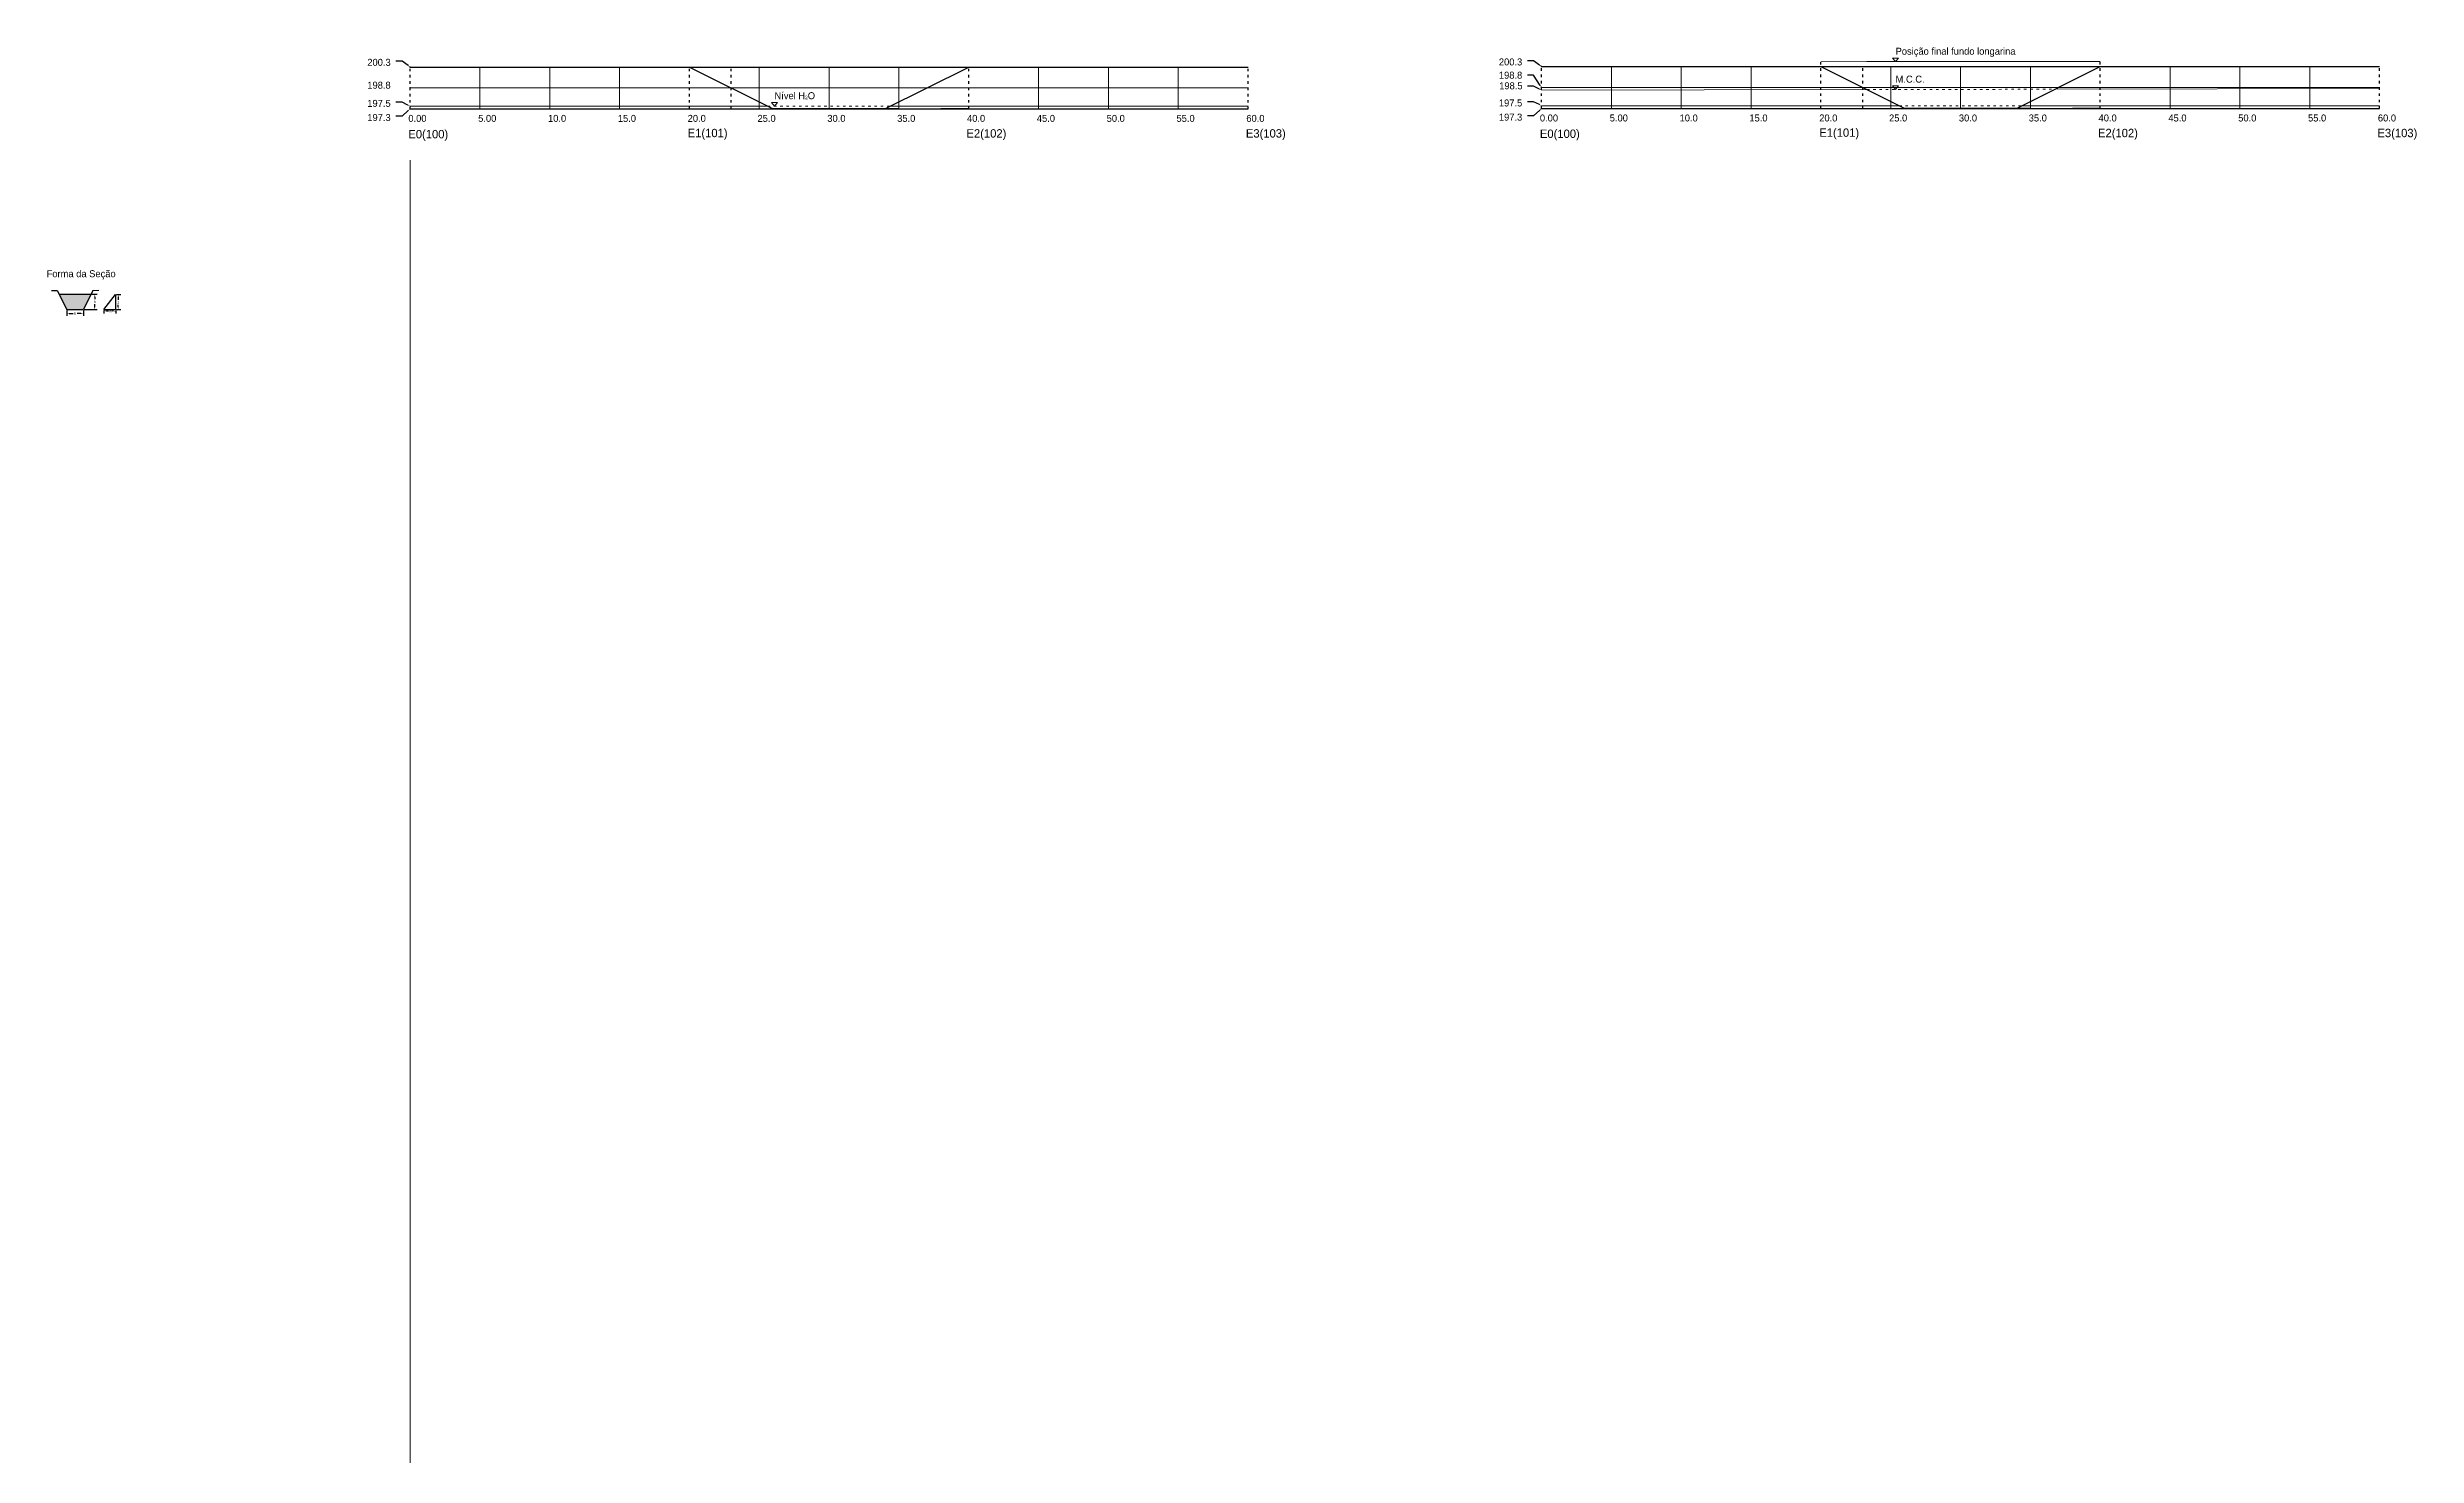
# Model space of a CAD drawing. Extents: x -26 to 144, y 0 to 202.
# Drawn here: x -26 to 143.7, y 100.9 to 201.7 of the extents above; entities that cross this region are included whole.
import ezdxf
from ezdxf import colors
from ezdxf.entities.mleader import LeaderData, LeaderLine
from ezdxf.math import Vec2, Vec3

# ---------------------------------------------------------------- set-up
doc = ezdxf.new("R2010")
doc.units = 0
doc.header["$MEASUREMENT"] = 0
doc.linetypes.add('ACAD_ISO03W100', pattern=[30, 12, -18])
doc.layers.get('0').update_dxf_attribs({"linetype": 'CONTINUOUS'})
doc.layers.get('DEFPOINTS').update_dxf_attribs({"linetype": 'CONTINUOUS'})
doc.layers.add('PAREDE', color=7, linetype='CONTINUOUS')
doc.styles.add('PADRÃO', font='', dxfattribs={"height": 0.2})
doc.styles.get('PADRÃO').set_extended_font_data('AvantGarde Bk BT')
doc.dimstyles.get("Standard").update_dxf_attribs({"dimtxt": 0.18, "dimasz": 0.18, "dimexe": 0.18, "dimexo": 0.0625, "dimgap": 0.09, "dimtad": 0, "dimtih": 1, "dimtoh": 1, "dimdec": 4, "dimzin": 0, "dimdsep": 46, "dimtxsty": 'Standard', "dimcen": 0.09, "dimadec": 0, "dimazin": 0, "dimtfac": 1, "dimtdec": 4, "dimtofl": 0, "dimtmove": 0, "dimatfit": 3, "dimfxl": 1, "dimtolj": 1, "dimtzin": 0, "dimarcsym": 0})

# ---------------------------------------------------------------- blocks, each defined once
blk = doc.blocks.new('*D24')
at = {"color": 0, "lineweight": -2, "transparency": 16777216}
for p, q in [((-24.58, 182.87), (-24.58, 182.47)), ((-24.4, 182.65), (-24.13, 182.65)), ((-23.57, 182.65), (-23.83, 182.65)), ((-23.39, 182.87), (-23.39, 182.47))]:
    blk.add_line(p, q, dxfattribs=at)
at = {"color": 0, "lineweight": 5, "transparency": 16777216}
for points in [[(-24.4, 182.68), (-24.4, 182.62), (-24.58, 182.65)], [(-23.57, 182.68), (-23.57, 182.62), (-23.39, 182.65)]]:
    blk.add_solid(points, dxfattribs=at)
at = {"layer": 'DEFPOINTS', "color": 0, "lineweight": 5, "transparency": 16777216}
for p in [(-24.58, 182.93), (-23.39, 182.93), (-23.39, 182.65)]:
    blk.add_point(p, dxfattribs=at)
at = {"color": 0, "transparency": 16777216, "insert": (-23.98, 182.65), "char_height": 0.18, "attachment_point": 5}
blk.add_mtext('\\A1;b', dxfattribs=at)
blk = doc.blocks.new('*D25')
at = {"color": 0, "lineweight": -2, "transparency": 16777216}
for p, q in [((-21.92, 182.87), (-21.92, 182.65)), ((-21.74, 182.83), (-21.6, 182.83)), ((-21.26, 182.82), (-21.3, 182.83)), ((-21.08, 182.87), (-21.08, 182.64))]:
    blk.add_line(p, q, dxfattribs=at)
at = {"color": 0, "lineweight": 5, "transparency": 16777216}
for points in [[(-21.74, 182.86), (-21.74, 182.8), (-21.92, 182.83)], [(-21.26, 182.85), (-21.26, 182.79), (-21.08, 182.82)]]:
    blk.add_solid(points, dxfattribs=at)
at = {"layer": 'DEFPOINTS', "color": 0, "lineweight": 5, "transparency": 16777216}
for p in [(-21.92, 182.94), (-21.08, 182.93), (-21.08, 182.82)]:
    blk.add_point(p, dxfattribs=at)
at = {"color": 0, "transparency": 16777216, "insert": (-21.45, 182.83), "char_height": 0.18, "attachment_point": 5}
blk.add_mtext('\\A1;m', dxfattribs=at)
blk = doc.blocks.new('*D23')
at = {"color": 0, "lineweight": -2, "transparency": 16777216}
for p, q in [((-22.78, 184.03), (-22.4, 184.03)), ((-22.58, 183.85), (-22.58, 183.68)), ((-22.58, 183.11), (-22.58, 183.32)), ((-23.33, 182.93), (-22.4, 182.93))]:
    blk.add_line(p, q, dxfattribs=at)
at = {"color": 0, "lineweight": 5, "transparency": 16777216}
for points in [[(-22.61, 183.85), (-22.55, 183.85), (-22.58, 184.03)], [(-22.61, 183.11), (-22.55, 183.11), (-22.58, 182.93)]]:
    blk.add_solid(points, dxfattribs=at)
at = {"layer": 'DEFPOINTS', "color": 0, "lineweight": 5, "transparency": 16777216}
for p in [(-22.84, 184.03), (-22.58, 184.03), (-23.39, 182.93)]:
    blk.add_point(p, dxfattribs=at)
at = {"color": 0, "transparency": 16777216, "insert": (-22.58, 183.5), "char_height": 0.18, "attachment_point": 5}
blk.add_mtext('\\A1;h', dxfattribs=at)
blk = doc.blocks.new('*D26')
at = {"color": 0, "lineweight": -2, "transparency": 16777216}
for p, q in [((-21.02, 184.01), (-20.72, 184.01)), ((-20.9, 183.83), (-20.9, 183.63)), ((-20.9, 183.11), (-20.9, 183.27)), ((-21.02, 182.93), (-20.72, 182.93))]:
    blk.add_line(p, q, dxfattribs=at)
at = {"color": 0, "lineweight": 5, "transparency": 16777216}
for points in [[(-20.93, 183.83), (-20.87, 183.83), (-20.9, 184.01)], [(-20.93, 183.11), (-20.87, 183.11), (-20.9, 182.93)]]:
    blk.add_solid(points, dxfattribs=at)
at = {"layer": 'DEFPOINTS', "color": 0, "lineweight": 5, "transparency": 16777216}
for p in [(-21.08, 184.01), (-21.08, 182.93), (-20.9, 182.93)]:
    blk.add_point(p, dxfattribs=at)
at = {"color": 0, "transparency": 16777216, "insert": (-20.9, 183.45), "char_height": 0.18, "width": 0.5773, "attachment_point": 5}
blk.add_mtext('\\A1;1', dxfattribs=at)

msp = doc.modelspace()

# ---------------------------------------------------------------- hatches: boundary and pattern name
h = msp.add_hatch(color=4)
h.dxf.hatch_style = 1
h.paths.add_polyline_path([(-22.84175, 184.03272), (-25.12671, 184.03272), (-24.57872, 182.93295), (-23.38974, 182.93295)])

# ---------------------------------------------------------------- linework, layer by layer
at = {"color": 18, "ltscale": 2, "true_color": 0x000000}
for p, q in [((-25.67122, 184.29722), (-25.26158, 184.30342)), ((-25.26158, 184.30342), (-24.57872, 182.93295)), ((-22.70688, 184.30342), (-23.38974, 182.93295)), ((-22.70688, 184.30342), (-22.29724, 184.30961)), ((-21.91941, 182.93567), (-21.08295, 184.01363)), ((-21.08295, 184.01363), (-21.08295, 182.93295)), ((-24.57872, 182.93295), (-23.38974, 182.93295)), ((-21.91941, 182.93567), (-21.08295, 182.93295))]:
    msp.add_line(p, q, dxfattribs=at)
at = {"color": 4, "ltscale": 2}
msp.add_line((-25.12671, 184.03272), (-22.84175, 184.03272), dxfattribs=at)
at = {"layer": 'PAREDE', "color": 5, "ltscale": 0.015}
for p, q in [((0, 200.3), (20, 200.3)), ((20, 200.3), (26, 197.3)), ((34, 197.3), (40, 200.3)), ((40, 200.3), (60, 200.3)), ((81.02039, 200.32802), (101.02039, 200.32802)), ((101.02039, 200.32802), (107.02039, 197.32802)), ((115.02039, 197.32802), (121.02039, 200.32802)), ((121.02039, 200.32802), (141.02039, 200.32802)), ((34, 197.3), (26, 197.3)), ((115.02039, 197.32802), (107.02039, 197.32802))]:
    msp.add_line(p, q, dxfattribs=at)
at = {"layer": 'PAREDE', "color": 1, "linetype": 'ACAD_ISO03W100', "ltscale": 0.015}
for p, q in [((0, 197.3), (0, 200.3)), ((20, 197.3), (20, 200.3)), ((40, 197.3), (40, 200.3)), ((60, 197.3), (60, 200.3)), ((81.02039, 197.32802), (81.02039, 200.32802)), ((101.02039, 197.32802), (101.01445, 200.6792)), ((121.02039, 197.32802), (121.02039, 200.68503)), ((141.02039, 197.32802), (141.02039, 200.32802))]:
    msp.add_line(p, q, dxfattribs=at)
at = {"layer": 'PAREDE', "linetype": 'Continuous', "lineweight": 5, "ltscale": 0.015}
for p, q in [((5, 197.30065), (5, 200.3)), ((86.02039, 197.32867), (86.02039, 200.32802))]:
    msp.add_line(p, q, dxfattribs=at)
at = {"layer": 'PAREDE', "linetype": 'ByBlock', "lineweight": 5, "ltscale": 0.015}
for p, q in [((10, 197.3), (10, 200.3)), ((15, 197.3), (15, 200.3)), ((25, 197.3), (25, 200.3)), ((30, 197.3), (30, 200.3)), ((35, 197.3), (35, 200.3)), ((45, 197.3), (45, 200.3)), ((50, 197.3), (50, 200.3)), ((55, 197.3), (55, 200.3)), ((91.02039, 197.32802), (91.02039, 200.32802)), ((96.02039, 197.32802), (96.02039, 200.32802)), ((106.02039, 197.32802), (106.02039, 200.32802)), ((111.02039, 197.32802), (111.02039, 200.32802)), ((116.02039, 197.32802), (116.02039, 200.32802)), ((126.02039, 197.32802), (126.02039, 200.32802)), ((131.02039, 197.32802), (131.02039, 200.32802)), ((136.02039, 197.32802), (136.02039, 200.32802)), ((30, 197.3), (30, 198.7)), ((111.02039, 197.32802), (111.02039, 198.72802)), ((30, 197.3), (30, 198.2)), ((30, 197.3), (30, 197.4)), ((111.02039, 197.32802), (111.02039, 198.22802)), ((111.02039, 197.32802), (111.02039, 197.42802))]:
    msp.add_line(p, q, dxfattribs=at)
at = {"layer": 'PAREDE', "ltscale": 0.015}
for p, q in [((20, 200.3), (40, 200.3)), ((101.02039, 200.32802), (121.02039, 200.32802)), ((0, 197.3), (60, 197.3)), ((0, 197.3), (5, 197.3)), ((5, 197.3), (10, 197.3)), ((10, 197.3), (15, 197.3)), ((15, 197.3), (20, 197.3)), ((20, 197.3), (25, 197.3)), ((25, 197.3), (27, 197.3)), ((25, 197.3), (26, 197.3)), ((30, 197.3), (35, 197.3)), ((35, 197.3), (34, 197.3)), ((35, 197.3), (40, 197.3)), ((40, 197.3), (38, 197.3)), ((40, 197.3), (45, 197.3)), ((45, 197.3), (50, 197.3)), ((50, 197.3), (55, 197.3)), ((81.02039, 197.32802), (141.02039, 197.32802)), ((81.02039, 197.32802), (86.02039, 197.32802)), ((86.02039, 197.32802), (91.02039, 197.32802)), ((91.02039, 197.32802), (96.02039, 197.32802)), ((96.02039, 197.32802), (101.02039, 197.32802)), ((101.02039, 197.32802), (106.02039, 197.32802)), ((106.02039, 197.32802), (108.02039, 197.32802)), ((106.02039, 197.32802), (107.02039, 197.32802)), ((111.02039, 197.32802), (116.02039, 197.32802)), ((116.02039, 197.32802), (115.02039, 197.32802)), ((116.02039, 197.32802), (121.02039, 197.32802)), ((121.02039, 197.32802), (119.02039, 197.32802)), ((121.02039, 197.32802), (126.02039, 197.32802)), ((126.02039, 197.32802), (131.02039, 197.32802)), ((131.02039, 197.32802), (136.02039, 197.32802))]:
    msp.add_line(p, q, dxfattribs=at)
at = {"layer": 'PAREDE', "color": 1, "linetype": 'ACAD_ISO03W100', "ltscale": 0.015}
for points in [[(23, 197.3), (23, 197.3), (23, 200.3)], [(104.02039, 197.32802), (104.02039, 197.32802), (104.02039, 200.32802)]]:
    msp.add_lwpolyline(points, dxfattribs=at)
at = {"layer": 'PAREDE', "color": 30, "linetype": 'ByBlock', "lineweight": 5, "ltscale": 0.015, "true_color": 0xf26722}
for points in [[(101.02039, 200.67921), (104.3028, 200.68503), (121.02039, 200.68503)], [(106.3625, 200.68503), (106.3625, 200.68503), (106.57687, 200.94438), (106.14813, 200.94438), (106.3625, 200.68503)]]:
    msp.add_lwpolyline(points, dxfattribs=at)
at = {"layer": 'PAREDE', "linetype": 'ByBlock', "lineweight": 5, "ltscale": 0.015}
for points in [[(0, 198.8), (60, 198.8)], [(81.02039, 198.82802), (141.02039, 198.82802)], [(81.02039, 197.52802), (81.02039, 197.52802), (106.62039, 197.52802)], [(115.42039, 197.52802), (141.02039, 197.52802)]]:
    msp.add_lwpolyline(points, dxfattribs=at)
at = {"layer": 'PAREDE', "color": 3, "linetype": 'ByBlock', "lineweight": 5, "ltscale": 0.015}
for points in [[(104.30635, 198.68504), (81.02072, 198.64373)], [(106.3625, 198.68869), (106.3625, 198.68869), (106.57687, 198.94803), (106.14813, 198.94803), (106.3625, 198.68869)], [(117.78225, 198.70894), (141.02039, 198.75017)], [(0, 0), (0, 193.63834)]]:
    msp.add_lwpolyline(points, dxfattribs=at)
at = {"layer": 'PAREDE', "color": 3, "linetype": 'ACAD_ISO03W100', "lineweight": 5, "ltscale": 0.015}
msp.add_lwpolyline([(104.30635, 198.68504), (117.78225, 198.70894)], dxfattribs=at)
at = {"layer": 'PAREDE', "color": 4, "linetype": 'ByBlock', "lineweight": 5, "ltscale": 0.015}
for points in [[(0, 197.5), (0, 197.5), (25.6, 197.5)], [(26.09023, 197.5), (26.09023, 197.5), (26.3046, 197.75935), (25.87586, 197.75935), (26.09023, 197.5)], [(34.4, 197.5), (60, 197.5)]]:
    msp.add_lwpolyline(points, dxfattribs=at)
at = {"layer": 'PAREDE', "color": 4, "linetype": 'ACAD_ISO03W100', "lineweight": 5, "ltscale": 0.015}
for points in [[(25.6, 197.5), (34.4, 197.5)], [(106.62039, 197.52802), (115.42039, 197.52802)]]:
    msp.add_lwpolyline(points, dxfattribs=at)
at = {"layer": 'PAREDE', "ltscale": 0.015}
for p in [(0, 200.3), (81.02039, 200.32802), (0, 198.8), (81.02039, 198.82802), (0, 197.3), (81.02039, 197.32802)]:
    msp.add_point(p, dxfattribs=at)

# ---------------------------------------------------------------- texts
at = {"insert": (-26.02489, 185.74778), "char_height": 0.5, "attachment_point": 1}
msp.add_mtext_dynamic_manual_height_columns('Forma da Seção', width=23.5886393, gutter_width=12.5, heights=[0], dxfattribs=at)
at = {"layer": 'PAREDE', "color": 1, "ltscale": 0.015, "char_height": 0.5, "attachment_point": 1, "style": 'PADRÃO'}
for s, insert in [('200.3', (-3.06238, 200.88566)), ('200.3', (77.95801, 200.91368)), ('198.8', (-3.06309, 199.24815)), ('198.8', (77.95801, 199.966)), ('197.3', (-3.06238, 196.93326)), ('0.00', (-0.12546, 196.87171)), ('5.00', (4.87454, 196.87236)), ('10.0', (9.87454, 196.87171)), ('15.0', (14.87454, 196.87171)), ('20.0', (19.87454, 196.87171)), ('25.0', (24.87454, 196.87171)), ('30.0', (29.87454, 196.87171)), ('35.0', (34.87454, 196.87171)), ('40.0', (39.87454, 196.87171)), ('45.0', (44.87454, 196.87171)), ('50.0', (49.87454, 196.87171)), ('55.0', (54.87454, 196.87171)), ('60.0', (59.87454, 196.87171)), ('197.5', (77.95731, 197.97617)), ('197.3', (77.95801, 196.96127)), ('0.00', (80.89493, 196.89973)), ('5.00', (85.89493, 196.90037)), ('10.0', (90.89493, 196.89973)), ('15.0', (95.89493, 196.89973)), ('20.0', (100.89493, 196.89973)), ('25.0', (105.89493, 196.89973)), ('30.0', (110.89493, 196.89973)), ('35.0', (115.89493, 196.89973)), ('40.0', (120.89493, 196.89973)), ('45.0', (125.89493, 196.89973)), ('50.0', (130.89493, 196.89973)), ('55.0', (135.89493, 196.89973)), ('60.0', (140.89493, 196.89973))]:
    msp.add_mtext_dynamic_manual_height_columns(s, width=0.4646871, gutter_width=1, heights=[0], dxfattribs=dict(at, insert=insert))
at = {"layer": 'PAREDE', "color": 30, "ltscale": 0.015, "true_color": 0xf26722, "insert": (106.3625, 201.68024), "char_height": 0.5, "attachment_point": 1, "style": 'PADRÃO'}
msp.add_mtext_dynamic_manual_height_columns('Posição final fundo longarina', width=12.4238788, gutter_width=1, heights=[0.91633], dxfattribs=at)
at = {"layer": 'PAREDE', "color": 4, "ltscale": 0.015, "char_height": 0.5, "attachment_point": 1, "style": 'PADRÃO'}
for s, width, insert in [('Nível H{\\H0.5x;2}O', 4.9316129, (26.09023, 198.49521)), ('197.5', 0.4646871, (-3.06309, 197.94815))]:
    msp.add_mtext_dynamic_manual_height_columns(s, width=width, gutter_width=1, heights=[0], dxfattribs=dict(at, insert=insert))
at = {"layer": 'PAREDE', "color": 3, "ltscale": 0.015, "char_height": 0.5, "attachment_point": 1, "style": 'PADRÃO'}
for s, width, insert in [('198.5', 0.4646871, (77.98003, 199.20597)), ('M.C.C.', 4.9316129, (106.3625, 199.68389))]:
    msp.add_mtext_dynamic_manual_height_columns(s, width=width, gutter_width=1, heights=[0], dxfattribs=dict(at, insert=insert))
at = {"layer": 'PAREDE', "ltscale": 0.015, "char_height": 0.6, "attachment_point": 1, "style": 'PADRÃO'}
for s, insert in [('E0(100)', (-0.12546, 195.79356)), ('E1(101)', (19.87694, 195.87401)), ('E2(102)', (39.83765, 195.84623)), ('E3(103)', (59.84342, 195.84623)), ('E0(100)', (80.89493, 195.82158)), ('E1(101)', (100.89734, 195.90203)), ('E2(102)', (120.85805, 195.87425)), ('E3(103)', (140.86382, 195.87425))]:
    msp.add_mtext_dynamic_manual_height_columns(s, width=0.4646871, gutter_width=1, heights=[0], dxfattribs=dict(at, insert=insert))

# ---------------------------------------------------------------- dimensions: what is measured, and where the dimension line sits
at = {"color": 1}
for base, p1, p2, angle, text, picture, middle, dimtype in [((-22.57547, 184.03272), (-23.38974, 182.93295), (-22.84175, 184.03272), 90, 'h', '*D23', (-22.57547, 183.49965), 160), ((-20.89684, 182.93295), (-21.08295, 184.01363), (-21.08295, 182.93295), 90, '1', '*D26', (-20.89684, 183.44619), 160), ((-21.0833, 182.82433), (-21.91941, 182.93567), (-21.08295, 182.93295), 359.814093, 'm', '*D25', (-21.45038, 182.82552), 161)]:
    dim = msp.add_linear_dim(base=base, p1=p1, p2=p2, angle=angle, text=text, dimstyle='Standard', dxfattribs=at)
    dim.commit()
    dim.dimension.update_dxf_attribs({"geometry": picture, "text_midpoint": middle, "dimtype": dimtype})
dim = msp.add_linear_dim(base=(-23.38974, 182.65251), p1=(-24.57872, 182.93295), p2=(-23.38974, 182.93295), text='b', dimstyle='Standard', dxfattribs=at)
dim.commit()
dim.dimension.update_dxf_attribs({"geometry": '*D24', "text_midpoint": (-23.98423, 182.65251)})

# ---------------------------------------------------------------- leaders
at = {"layer": 'PAREDE', "color": 1, "linetype": 'ByBlock', "lineweight": 5, "ltscale": 0.015}
ml = msp.add_multileader_mtext('Standard', dxfattribs=at)
ml.set_content('', color=1)
ml.set_leader_properties()
ml.build(insert=Vec2(0, 0))
ml.multileader.update_dxf_attribs({"text_right_attachment_type": 6, "dogleg_length": 0.36, "arrow_head_size": 0.18})
ctx = ml.context
ctx.base_point, ctx.char_height, ctx.arrow_head_size, ctx.landing_gap_size, ctx.plane_origin = Vec3(-1.11243, 200.81551), 0.18, 0.18, 0.09, Vec3(0, 200.3)
ctx.right_attachment, ctx.text_align_type = 6, 2
notes = []
notes.append((ctx, [(0, (1, 1, 0), (-0.57243, 200.72551), (-1, 0), 0.36, [(0, [(0, 200.3)], 0, [])])]))
ctx.mtext.insert, ctx.mtext.alignment, ctx.mtext.flow_direction = Vec3(-1.02243, 200.90551), 3, 5
ml = msp.add_multileader_mtext('Standard', dxfattribs=at)
ml.set_content('', color=1)
ml.set_leader_properties()
ml.build(insert=Vec2(0, 0))
ml.multileader.update_dxf_attribs({"text_right_attachment_type": 6, "dogleg_length": 0.36, "arrow_head_size": 0.18})
ctx = ml.context
ctx.base_point, ctx.char_height, ctx.arrow_head_size, ctx.landing_gap_size, ctx.plane_origin = Vec3(79.90796, 200.84353), 0.18, 0.18, 0.09, Vec3(81.02039, 200.32802)
ctx.right_attachment, ctx.text_align_type = 6, 2
notes.append((ctx, [(0, (1, 1, 0), (80.44796, 200.75353), (-1, 0), 0.36, [(0, [(81.02039, 200.32802)], 0, [])])]))
ctx.mtext.insert, ctx.mtext.alignment, ctx.mtext.flow_direction = Vec3(79.99796, 200.93353), 3, 5
ml = msp.add_multileader_mtext('Standard', dxfattribs=at)
ml.set_content('', color=1)
ml.set_leader_properties()
ml.build(insert=Vec2(0, 0))
ml.multileader.update_dxf_attribs({"text_right_attachment_type": 6, "dogleg_length": 0.36, "arrow_head_size": 0.18})
ctx = ml.context
ctx.base_point, ctx.char_height, ctx.arrow_head_size, ctx.landing_gap_size, ctx.plane_origin = Vec3(79.90796, 199.81244), 0.18, 0.18, 0.09, Vec3(81.02039, 198.82802)
ctx.right_attachment, ctx.text_align_type = 6, 2
notes.append((ctx, [(0, (1, 1, 0), (80.44796, 199.72244), (-1, 0), 0.36, [(0, [(81.02039, 198.82802)], 0, [])])]))
ctx.mtext.insert, ctx.mtext.alignment, ctx.mtext.flow_direction = Vec3(79.99796, 199.90244), 3, 5
at = {"layer": 'PAREDE', "color": 3, "linetype": 'ByBlock', "lineweight": 5, "ltscale": 0.015}
ml = msp.add_multileader_mtext('Standard', dxfattribs=at)
ml.set_content('', color=3)
ml.set_leader_properties()
ml.build(insert=Vec2(0, 0))
ml.multileader.update_dxf_attribs({"text_right_attachment_type": 6, "dogleg_length": 0.36, "arrow_head_size": 0.18})
ctx = ml.context
ctx.base_point, ctx.char_height, ctx.arrow_head_size, ctx.landing_gap_size, ctx.plane_origin = Vec3(79.90829, 199.01615), 0.18, 0.18, 0.09, Vec3(81.02072, 198.64373)
ctx.right_attachment, ctx.text_align_type = 6, 2
notes.append((ctx, [(0, (1, 1, 0), (80.44829, 198.92615), (-1, 0), 0.36, [(0, [(81.02072, 198.64373)], 0, [])])]))
ctx.mtext.insert, ctx.mtext.alignment, ctx.mtext.flow_direction = Vec3(79.99829, 199.10615), 3, 5
at = {"layer": 'PAREDE', "color": 4, "linetype": 'ByBlock', "lineweight": 5, "ltscale": 0.015}
ml = msp.add_multileader_mtext('Standard', dxfattribs=at)
ml.set_content('', color=4)
ml.set_leader_properties()
ml.build(insert=Vec2(0, 0))
ml.multileader.update_dxf_attribs({"text_right_attachment_type": 6, "dogleg_length": 0.36, "arrow_head_size": 0.18})
ctx = ml.context
ctx.base_point, ctx.char_height, ctx.arrow_head_size, ctx.landing_gap_size, ctx.plane_origin = Vec3(-1.11243, 197.86912), 0.18, 0.18, 0.09, Vec3(0, 197.5)
ctx.right_attachment, ctx.text_align_type = 6, 2
notes.append((ctx, [(0, (1, 1, 0), (-0.57243, 197.77912), (-1, 0), 0.36, [(0, [(0, 197.5)], 0, [])])]))
ctx.mtext.insert, ctx.mtext.alignment, ctx.mtext.flow_direction = Vec3(-1.02243, 197.95912), 3, 5
at = {"layer": 'PAREDE', "color": 1, "linetype": 'ByBlock', "lineweight": 5, "ltscale": 0.015}
ml = msp.add_multileader_mtext('Standard', dxfattribs=at)
ml.set_content('', color=1)
ml.set_leader_properties()
ml.build(insert=Vec2(0, 0))
ml.multileader.update_dxf_attribs({"text_right_attachment_type": 6, "dogleg_length": 0.36, "arrow_head_size": 0.18})
ctx = ml.context
ctx.base_point, ctx.char_height, ctx.arrow_head_size, ctx.landing_gap_size, ctx.plane_origin = Vec3(-1.11243, 196.8637), 0.18, 0.18, 0.09, Vec3(0, 197.3)
ctx.right_attachment, ctx.text_align_type = 6, 2
notes.append((ctx, [(0, (1, 1, 0), (-0.57243, 196.7737), (-1, 0), 0.36, [(0, [(0, 197.3)], 0, [])])]))
ctx.mtext.insert, ctx.mtext.alignment, ctx.mtext.flow_direction = Vec3(-1.02243, 196.9537), 3, 5
ml = msp.add_multileader_mtext('Standard', dxfattribs=at)
ml.set_content('', color=1)
ml.set_leader_properties()
ml.build(insert=Vec2(0, 0))
ml.multileader.update_dxf_attribs({"text_right_attachment_type": 6, "dogleg_length": 0.36, "arrow_head_size": 0.18})
ctx = ml.context
ctx.base_point, ctx.char_height, ctx.arrow_head_size, ctx.landing_gap_size, ctx.plane_origin = Vec3(79.90796, 197.89714), 0.18, 0.18, 0.09, Vec3(81.02039, 197.52802)
ctx.right_attachment, ctx.text_align_type = 6, 2
notes.append((ctx, [(0, (1, 1, 0), (80.44796, 197.80714), (-1, 0), 0.36, [(0, [(81.02039, 197.52802)], 0, [])])]))
ctx.mtext.insert, ctx.mtext.alignment, ctx.mtext.flow_direction = Vec3(79.99796, 197.98714), 3, 5
ml = msp.add_multileader_mtext('Standard', dxfattribs=at)
ml.set_content('', color=1)
ml.set_leader_properties()
ml.build(insert=Vec2(0, 0))
ml.multileader.update_dxf_attribs({"text_right_attachment_type": 6, "dogleg_length": 0.36, "arrow_head_size": 0.18})
ctx = ml.context
ctx.base_point, ctx.char_height, ctx.arrow_head_size, ctx.landing_gap_size, ctx.plane_origin = Vec3(79.90796, 196.89171), 0.18, 0.18, 0.09, Vec3(81.02039, 197.32802)
ctx.right_attachment, ctx.text_align_type = 6, 2
notes.append((ctx, [(0, (1, 1, 0), (80.44796, 196.80171), (-1, 0), 0.36, [(0, [(81.02039, 197.32802)], 0, [])])]))
ctx.mtext.insert, ctx.mtext.alignment, ctx.mtext.flow_direction = Vec3(79.99796, 196.98171), 3, 5
for ctx, leaders in notes:
    for number, flags, end, landing, length, lines in leaders:
        leader = LeaderData()
        leader.index, (leader.has_last_leader_line, leader.has_dogleg_vector, leader.attachment_direction) = number, flags
        leader.last_leader_point, leader.dogleg_vector, leader.dogleg_length = Vec3(end), Vec3(landing), length
        for number, points, colour, breaks in lines:
            line = LeaderLine()
            line.index, line.vertices, line.color, line.breaks = number, Vec3.list(points), colors.encode_raw_color(colour), breaks
            leader.lines.append(line)
        ctx.leaders.append(leader)

doc.saveas('drawing.dxf')
